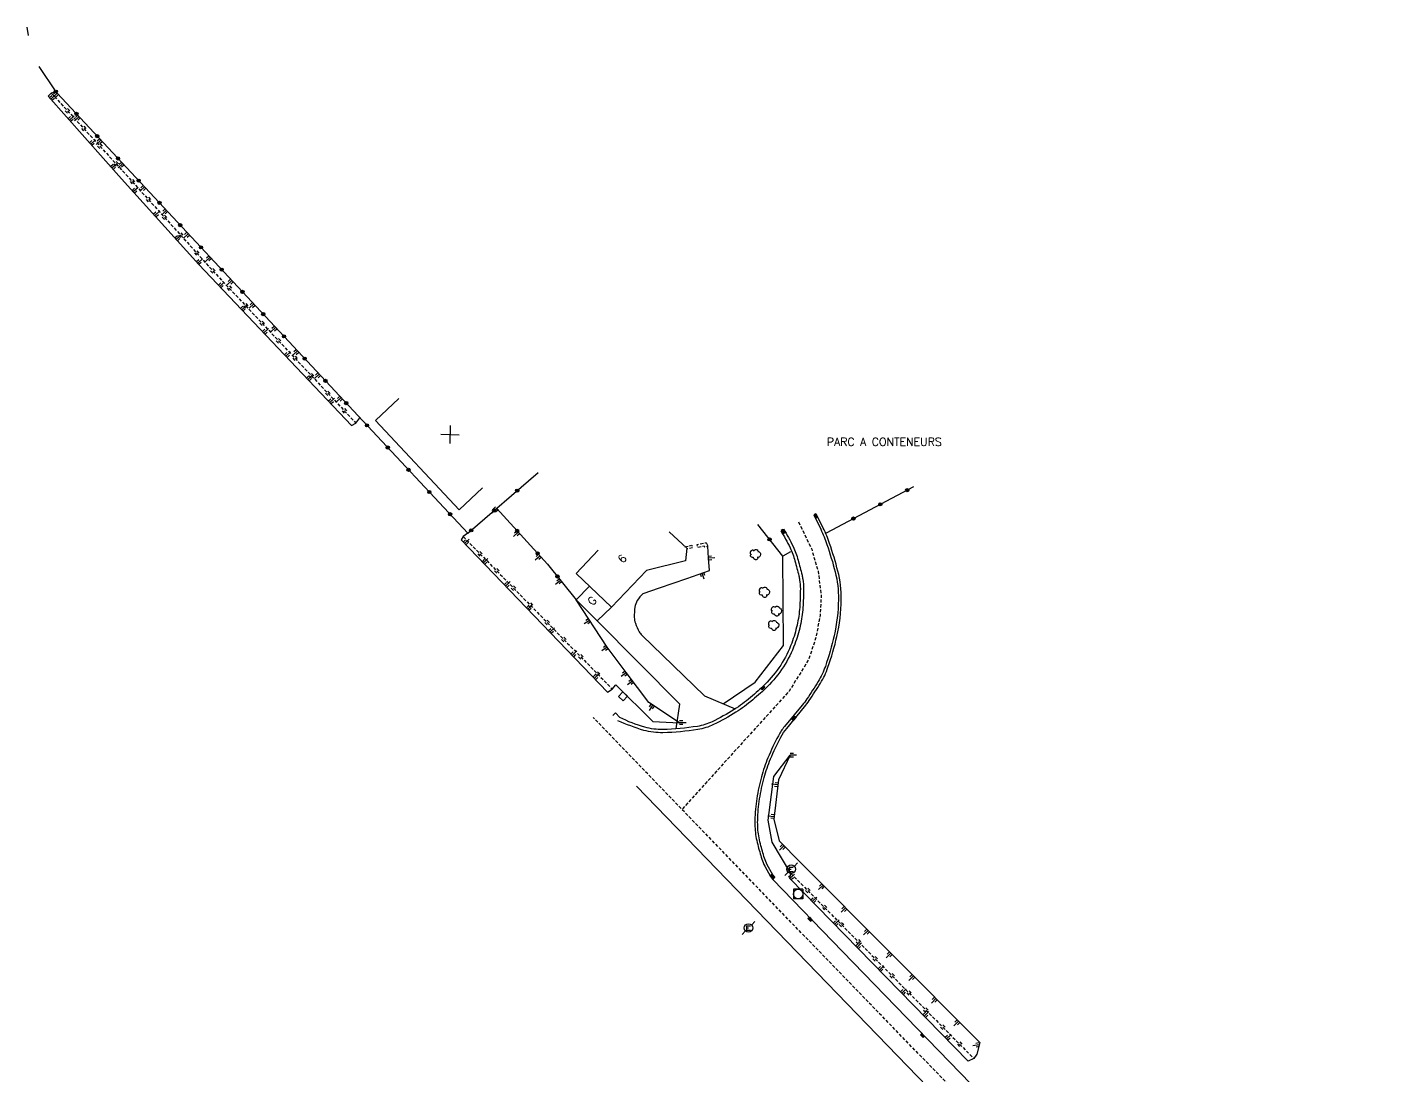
# Model space of a CAD drawing. Header units: millimetres. Extents: x 82000 to 83000, y 142999 to 144000.
# Drawn here: x 82000 to 82211.9, y 143836.2 to 144000 of the extents above; entities that cross this region are included whole.
import ezdxf
from ezdxf.enums import TextEntityAlignment as Align

# ---------------------------------------------------------------- set-up
doc = ezdxf.new("R2010")
doc.units = ezdxf.units.MM
doc.linetypes.add('DASHED', pattern=[0.75, 0.5, -0.25])
doc.layers.get('0').update_dxf_attribs({"linetype": 'CONTINUOUS'})
for name, color, linetype in [('W0001', 6, 'DASHED'), ('W0008', 7, 'CONTINUOUS'), ('W0100', 7, 'CONTINUOUS'), ('W0112', 1, 'DASHED'), ('W0211', 2, 'CONTINUOUS'), ('W0220', 5, 'DASHED'), ('W0300', 7, 'CONTINUOUS'), ('W0322', 7, 'CONTINUOUS'), ('W0400', 7, 'CONTINUOUS'), ('W0420', 7, 'CONTINUOUS'), ('W0471', 7, 'CONTINUOUS'), ('W0984', 7, 'CONTINUOUS'), ('W0991', 7, 'CONTINUOUS')]:
    doc.layers.add(name, color=color, linetype=linetype)
doc.styles.get("Standard").update_dxf_attribs({"font": 'romans.shx', "width": 0.85})

# ---------------------------------------------------------------- blocks, each defined once
blk = doc.blocks.new('t112o')
at = {"color": 0, "linetype": 'Continuous'}
for p, q in [((-0.5, 0.5), (0.5, 0.5)), ((-0.5, -0.5), (-0.5, 0.5)), ((0.5, 0.5), (0.5, -0.5)), ((0.5, -0.5), (-0.5, -0.5))]:
    blk.add_line(p, q, dxfattribs=at)
blk = doc.blocks.new('T471')
for p, q in [((-0.333334, 0.333334), (-0.333334, -0.333334)), ((-0.333334, 0.333334), (0.333334, 0.333334)), ((-0.333334, 0), (0, 0)), ((0.500001, 0.500001), (1.000002, 1.000002)), ((-0.500001, -0.500001), (-1.000002, -1.000002)), ((-0.333334, -0.333334), (0.333334, -0.333334))]:
    blk.add_line(p, q)
blk.add_ellipse((0, 0), major_axis=(0.471405, 0.471405), ratio=1, start_param=5.4977871438, end_param=11.780972451)
blk = doc.blocks.new('T400')
for p, q in [((-0.15, 0.3), (0.15, 0.3)), ((-0.15, -0.25), (-0.15, 0.3)), ((-0.15, 0.15), (0.15, 0.15)), ((-0.15, 0), (0.15, 0)), ((0.15, 0.3), (0.15, -0.25)), ((-0.15, -0.15), (0.15, -0.15)), ((-0.15, -0.25), (-0.15, -0.3)), ((-0.15, -0.3), (0.15, -0.3)), ((0.15, -0.3), (0.15, -0.25))]:
    blk.add_line(p, q)
blk = doc.blocks.new('T300')
for p, q in [((-0.8, 0.51), (-0.86, 0.34)), ((-0.86, 0.34), (-0.86, 0.17)), ((-0.86, 0.17), (-0.74, 0.06)), ((-0.69, 0.63), (-0.8, 0.51)), ((-0.8, -0.06), (-0.74, 0.06)), ((-0.74, 0.06), (-0.69, 0.11)), ((-0.57, 0.69), (-0.69, 0.63)), ((-0.46, 0.69), (-0.57, 0.69)), ((-0.29, 0.63), (-0.46, 0.69)), ((-0.29, 0.63), (-0.17, 0.74)), ((-0.23, 0.57), (-0.29, 0.63)), ((-0.17, 0.74), (-0.06, 0.8)), ((-0.06, 0.8), (0.06, 0.8)), ((0.06, 0.8), (0.23, 0.74)), ((0.23, 0.74), (0.34, 0.63)), ((0.34, 0.63), (0.4, 0.51)), ((0.46, 0.46), (0.34, 0.46)), ((0.4, 0.51), (0.4, 0.46)), ((0.57, 0.4), (0.46, 0.46)), ((0.57, 0.4), (0.69, 0.29)), ((0.69, 0.29), (0.74, 0.17)), ((0.74, 0.06), (0.69, -0.17)), ((0.74, 0.17), (0.74, 0.06)), ((-0.8, -0.17), (-0.8, -0.06)), ((-0.8, -0.23), (-0.8, -0.17)), ((-0.74, -0.34), (-0.8, -0.23)), ((-0.69, -0.4), (-0.74, -0.34)), ((-0.51, -0.46), (-0.69, -0.4)), ((-0.4, -0.46), (-0.51, -0.46)), ((-0.4, -0.46), (-0.34, -0.46)), ((-0.34, -0.46), (-0.34, -0.4)), ((-0.34, -0.51), (-0.34, -0.46)), ((-0.29, -0.63), (-0.34, -0.51)), ((-0.17, -0.74), (-0.29, -0.63)), ((-0.06, -0.8), (-0.17, -0.74)), ((0.06, -0.8), (-0.06, -0.8)), ((0.17, -0.74), (0.06, -0.8)), ((0.23, -0.69), (0.17, -0.74)), ((0.29, -0.46), (0.23, -0.46)), ((0.29, -0.63), (0.23, -0.69)), ((0.46, -0.4), (0.29, -0.46)), ((0.34, -0.51), (0.29, -0.63)), ((0.34, -0.51), (0.34, -0.46)), ((0.57, -0.34), (0.46, -0.4)), ((0.63, -0.29), (0.57, -0.34)), ((0.69, -0.17), (0.63, -0.29))]:
    blk.add_line(p, q)
blk = doc.blocks.new('T420')
for p, q in [((0.75, 0.75), (-0.75, 0.75)), ((-0.75, 0.75), (-0.75, -0.75)), ((0.75, 0.75), (0.75, -0.75)), ((0.75, -0.75), (-0.75, -0.75))]:
    blk.add_line(p, q)
blk.add_ellipse((0, 0), major_axis=(-0.53, 0.53), ratio=1, start_param=3.926991, end_param=10.210176)
blk = doc.blocks.new('t211o')
at = {"color": 0, "linetype": 'Continuous'}
for p, q in [((-0.29, 0.5), (-0.29, 0)), ((0, 1), (0, 0)), ((0.29, 0.5), (0.29, 0))]:
    blk.add_line(p, q, dxfattribs=at)
blk = doc.blocks.new('t991o')
at = {"color": 0, "linetype": 'Continuous'}
for p, q in [((-1, 1), (1, -1)), ((-1, -1), (1, 1))]:
    blk.add_line(p, q, dxfattribs=at)
blk = doc.blocks.new('t322o')
at = {"color": 0, "linetype": 'Continuous'}
for radius in [0.25, 0.15]:
    blk.add_circle((0, 0), radius, dxfattribs=at)
blk = doc.blocks.new('t220o')
at = {"color": 0, "linetype": 'Continuous'}
for p, q in [((-0.25, 0.25), (0.25, 0.25)), ((-0.25, -0.25), (0.25, -0.25))]:
    blk.add_line(p, q, dxfattribs=at)

msp = doc.modelspace()

# ---------------------------------------------------------------- linework, layer by layer
at = {"layer": 'W0001', "flags": 128}
for points in [[(82120.49, 143922.74), (82122.54, 143918.5), (82123.55, 143915.03), (82124.02, 143911.21), (82123.85, 143908.16), (82123.21, 143904.69), (82122.03, 143901.17), (82119.02, 143896.32), (82102.29, 143877.86)], [(82211.9, 143765.01), (82187.06, 143790.35), (82121.39, 143858.09), (82089.71, 143890.88), (82088.42, 143892.22)]]:
    msp.add_lwpolyline(points, dxfattribs=at)
at = {"layer": 'W0008', "flags": 128}
for points in [[(82157.37, 143824.67), (82127.36, 143855.66), (82116.48, 143866.93), (82116.78, 143867.26), (82116.5, 143867.61), (82115.6, 143869.21, -0.039617), (82115.18, 143870.23, -0.013305), (82114.53, 143872.46, -0.024257), (82114.27, 143873.71, -0.045372), (82114.11, 143876.14, -0.032801), (82114.41, 143879.5, -0.028505), (82115.12, 143882.82, -0.031561), (82116.12, 143885.73, -0.022502), (82117.73, 143889.15, -0.052176), (82118.64, 143890.51), (82121.42, 143893.86, 0.025672), (82122.17, 143894.86, 0.009951), (82123.92, 143897.58, 0.053344), (82125.09, 143900.05, 0.028977), (82126.48, 143904.87, 0.051585), (82127.16, 143910.62, 0.067008), (82126.63, 143915.05, 0.018748), (82125.35, 143919.36, 0.032215), (82124.35, 143921.79), (82123.25, 143924.03)], [(82122.86, 143923.83), (82123.96, 143921.59, -0.032215), (82124.93, 143919.22, -0.018748), (82126.21, 143914.94, -0.067008), (82126.72, 143910.63, -0.051585), (82126.05, 143904.97, -0.028977), (82124.68, 143900.19, -0.053344), (82123.54, 143897.81, -0.009951), (82121.81, 143895.11, -0.025672), (82121.08, 143894.14), (82118.3, 143890.79, 0.052176), (82117.34, 143889.36, 0.022502), (82115.71, 143885.9, 0.031561), (82114.7, 143882.94, 0.028505), (82113.97, 143879.57, 0.032801), (82113.67, 143876.15, 0.045372), (82113.84, 143873.64, 0.024257), (82114.11, 143872.35, 0.013305), (82114.76, 143870.09, 0.039977), (82115.21, 143869), (82116.13, 143867.36), (82116.48, 143866.93)], [(82117.7, 143921.37, -0.031586), (82119.17, 143918.71, -0.043813), (82119.93, 143916.65, -0.005973), (82120.53, 143914.33, -0.023108), (82120.66, 143913.72, -0.036907), (82120.77, 143912.27, -0.018766), (82120.67, 143909.39, -0.036457), (82120.26, 143906.64, -0.034678), (82119.43, 143903.83, -0.054708), (82117.7, 143900.39, -0.053736), (82115.23, 143897.35, -0.010442), (82114.19, 143896.37, -0.009443), (82113, 143895.33, -0.034828), (82110.44, 143893.45, -0.027992), (82106.99, 143891.54, -0.073523), (82104.69, 143890.82, -0.032535), (82099.3, 143890.33, -0.075003), (82096.48, 143890.68, -0.050777), (82092.58, 143892.22), (82091.93, 143892.91), (82091.49, 143892.49)], [(82118.13, 143921.64, -0.031586), (82119.63, 143918.92, -0.043813), (82120.42, 143916.78, -0.005973), (82121.03, 143914.45, -0.023108), (82121.16, 143913.8, -0.036907), (82121.27, 143912.27, -0.018766), (82121.17, 143909.36, -0.036457), (82120.76, 143906.53, -0.034678), (82119.9, 143903.65, -0.054708), (82118.12, 143900.11, -0.053736), (82115.58, 143896.99, -0.010442), (82114.53, 143895.99, -0.009443), (82113.33, 143894.94, -0.034828), (82110.71, 143893.02, -0.027992), (82107.21, 143891.09, -0.073523), (82104.77, 143890.32, -0.032535), (82099.32, 143889.83, -0.075003), (82096.34, 143890.19, -0.022932), (82092.28, 143891.66, -0.050458)], [(82096.23, 143911.57, 0.0729), (82095.29, 143910.45, 0.102083), (82094.93, 143909.45, 0.044969), (82094.84, 143907.84, 0.079251), (82095.02, 143906.93, 0.036235), (82095.62, 143905.59, 0.076538), (82096.04, 143905.04), (82105.78, 143895.61), (82110.58, 143893.54)]]:
    msp.add_lwpolyline(points, format="xyb", dxfattribs=at)
for points in [[(82101.4, 143890.44), (82101.93, 143894.31), (82089.05, 143907.28)], [(82210.17, 143763.42), (82179.32, 143794.9), (82154.71, 143819.97), (82095.18, 143881.46)]]:
    msp.add_lwpolyline(points, dxfattribs=at)
at = {"layer": 'W0100', "flags": 128}
for points in [[(82058.07, 143942.01), (82054.42, 143938.59), (82067.47, 143924.64), (82071.13, 143928.06)], [(82100.3, 143921.21), (82103.02, 143918.62), (82102.83, 143916.69), (82096.77, 143915.16), (82091.3, 143909.41), (82089.05, 143907.28), (82085.78, 143910.56), (82087.83, 143912.72)], [(82091.3, 143909.41), (82085.74, 143914.7), (82089.19, 143918.32)]]:
    msp.add_lwpolyline(points, dxfattribs=at)
at = {"layer": 'W0112', "flags": 128}
msp.add_lwpolyline([(82102.75, 143918.87), (82103.85, 143919.09), (82103.93, 143918.69), (82102.99, 143918.51)], dxfattribs=at)
msp.add_lwpolyline([(82106.24, 143919.32), (82106.1, 143919.3), (82106.06, 143919.46), (82104.62, 143919.17), (82104.7, 143918.78), (82105.76, 143918.99), (82105.8, 143918.83), (82106.32, 143918.93)], close=True, dxfattribs=at)
at = {"layer": 'W0211', "flags": 128}
for points in [[(82004.5, 143989.91), (82003.79, 143989.71), (82003.3, 143989.21), (82014.78, 143976.3), (82026.85, 143962.92), (82050.68, 143937.8), (82051.36, 143938.18), (82051.98, 143939.01)], [(82068.85, 143920.97), (82068.12, 143920.45), (82067.8, 143919.92), (82090.66, 143896.14), (82091.41, 143896.64), (82091.98, 143897.29), (82097.73, 143891.57), (82101.92, 143891.39), (82097.12, 143894.55), (82093.59, 143899.24), (82090.61, 143903.2), (82085.78, 143910.56)], [(82096.23, 143911.57), (82098.78, 143912.45), (82103.05, 143913.93), (82106.57, 143915.14), (82106.44, 143917.07), (82106.32, 143918.93)], [(82108.72, 143894.32), (82113.7, 143897.72), (82118.12, 143903.42), (82118.04, 143917.38)]]:
    msp.add_lwpolyline(points, dxfattribs=at)
msp.add_lwpolyline([(82146.98, 143838.54), (82119.13, 143867.04), (82119.29, 143867.86), (82116.37, 143872.73), (82115.77, 143876.18), (82116.64, 143883.01), (82119.19, 143886.3), (82117.37, 143882.49), (82116.62, 143876.31), (82117.45, 143872.92), (82120.78, 143869.58), (82148.78, 143841.46), (82148.31, 143839.61), (82147.87, 143838.94)], close=True, dxfattribs=at)
at = {"layer": 'W0220', "flags": 128}
for points in [[(82003.79, 143989.71), (82015.44, 143976.99), (82028.59, 143962.42), (82051.36, 143938.18)], [(82068.12, 143920.45), (82091.41, 143896.64)], [(82119.29, 143867.86), (82147.87, 143838.94)]]:
    msp.add_lwpolyline(points, dxfattribs=at)
at = {"layer": 'W0322', "flags": 128}
for points in [[(82000.25, 143998.69), (82000.02, 144000)], [(82001.85, 143993.87), (82004.5, 143989.91), (82004.72, 143989.69), (82051.71, 143939.29), (82068.85, 143920.97), (82079.82, 143930.44)], [(82124.87, 143921.03), (82138.52, 143928.26)], [(82073.35, 143924.86), (82081.3, 143916.15), (82085.78, 143910.56)], [(82119.25, 143918.06), (82118.04, 143917.38), (82114.15, 143922.32)]]:
    msp.add_lwpolyline(points, dxfattribs=at)

# ---------------------------------------------------------------- block references
at = {"layer": 'W0112', "rotation": 315.9057322845636}
msp.add_blockref('t112o', (82093.07, 143895.5), dxfattribs=at)
at = {"layer": 'W0211'}
for p, rotation in [((82003.71, 143988.75), 311.6397127530939), ((82004.72, 143989.69), 133.0035743283901), ((82006.62, 143985.48), 311.6397127527002), ((82008.13, 143986.03), 133.0035743267219), ((82009.95, 143981.74), 311.6397127530288), ((82011.54, 143982.37), 133.0035743276227), ((82013.27, 143978), 311.6397127533041), ((82014.95, 143978.72), 133.0035743277107), ((82016.6, 143974.28), 312.071888366224), ((82018.36, 143975.06), 133.0035743270717), ((82019.96, 143970.57), 312.0718883671703), ((82021.77, 143971.4), 133.0035743270224), ((82023.31, 143966.86), 312.0718883674074), ((82025.18, 143967.75), 133.0035743275303), ((82028.59, 143964.09), 133.0035743274542), ((82026.66, 143963.14), 312.0718883664682), ((82030.09, 143959.51), 313.4847286273878), ((82032, 143960.43), 133.0035743279088), ((82033.53, 143955.88), 313.4847286266045), ((82035.41, 143956.78), 133.0035743280837), ((82036.97, 143952.26), 313.4847286271329), ((82038.82, 143953.12), 133.0035743272219), ((82040.41, 143948.63), 313.4847286269942), ((82042.23, 143949.46), 133.0035743268616), ((82043.85, 143945), 313.484728626847), ((82045.64, 143945.81), 133.0035743276442), ((82047.3, 143941.37), 313.4847286266906), ((82049.05, 143942.15), 133.0035743278265), ((82073.35, 143924.86), 132.3994603363175), ((82068.33, 143919.37), 313.8698464747949), ((82076.72, 143921.16), 132.3994603364052), ((82080.09, 143917.47), 132.3994603364108), ((82071.26, 143916.32), 313.8698464735255), ((82106.44, 143917.07), 273.7743859716262), ((82074.73, 143912.72), 313.8698464733217), ((82083.31, 143913.64), 128.7026397482774), ((82105.44, 143914.75), 199.0619366213657), ((82078.19, 143909.11), 313.8698464739319), ((82087.84, 143907.41), 123.2734469851118), ((82081.66, 143905.51), 313.8698464737282), ((82085.12, 143901.9), 313.8698464742526), ((82090.59, 143903.23), 123.2734469851886), ((82088.59, 143898.3), 313.8698464739992), ((82093.59, 143899.24), 126.9954414690786), ((82094.56, 143897.95), 126.9954414695622), ((82097.74, 143894.14), 146.6046398296761), ((82101.92, 143891.39), 270), ((82119.19, 143886.3), 270), ((82117.28, 143881.72), 83.0562018193448), ((82116.67, 143876.75), 83.0562018180607), ((82118.2, 143872.17), 134.8753430638664), ((82119.13, 143867.04), 314.3484559949636), ((82124.31, 143866.03), 134.8753430638839), ((82122.62, 143863.46), 314.3484559952755), ((82127.83, 143862.49), 134.8753430637489), ((82126.12, 143859.89), 314.3484559955644), ((82131.36, 143858.95), 134.8753430638695), ((82129.61, 143856.31), 314.3484559958675), ((82134.89, 143855.4), 134.875343063988), ((82133.11, 143852.74), 314.3484559953899), ((82138.42, 143851.86), 134.8753430636038), ((82136.6, 143849.16), 314.3484559956464), ((82141.94, 143848.32), 134.8753430637227), ((82140.1, 143845.59), 314.3484559958864), ((82145.47, 143844.78), 134.8753430638396), ((82143.59, 143842.01), 314.3484559961419), ((82148.7, 143841.15), 99.29994820962479)]:
    msp.add_blockref('t211o', p, dxfattribs=dict(at, rotation=rotation))
at = {"layer": 'W0220'}
for p, rotation in [((82006.33, 143986.94), 312.4995695170735), ((82008.86, 143984.18), 312.4995695170735), ((82011.39, 143981.41), 312.4995695170735), ((82013.93, 143978.65), 312.4995695170735), ((82016.45, 143975.88), 312.0441710760198), ((82018.96, 143973.09), 312.0441710760198), ((82021.48, 143970.31), 312.0441710760198), ((82023.99, 143967.52), 312.0441710760198), ((82026.5, 143964.74), 312.0441710760198), ((82029.02, 143961.96), 313.2064047462867), ((82031.59, 143959.23), 313.2064047462867), ((82034.15, 143956.49), 313.2064047462867), ((82036.72, 143953.76), 313.2064047462867), ((82039.29, 143951.03), 313.2064047462867), ((82041.86, 143948.29), 313.2064047462867), ((82044.42, 143945.56), 313.2064047462867), ((82046.99, 143942.83), 313.2064047462867), ((82049.56, 143940.09), 313.2064047462867), ((82070.74, 143917.77), 314.3635459894833), ((82073.37, 143915.09), 314.3635459894833), ((82075.99, 143912.41), 314.3635459894833), ((82078.61, 143909.73), 314.3635459894833), ((82081.23, 143907.05), 314.3635459894833), ((82083.85, 143904.37), 314.3635459894833), ((82086.48, 143901.68), 314.3635459894833), ((82089.1, 143899), 314.3635459894833), ((82121.93, 143865.19), 314.6632196888716), ((82124.56, 143862.53), 314.6632196888716), ((82127.2, 143859.86), 314.6632196888716), ((82129.83, 143857.19), 314.6632196888716), ((82132.47, 143854.52), 314.6632196888716), ((82135.11, 143851.86), 314.6632196888716), ((82137.74, 143849.19), 314.6632196888716), ((82140.38, 143846.52), 314.6632196888716), ((82143.01, 143843.85), 314.6632196888716), ((82145.65, 143841.19), 314.6632196888716)]:
    msp.add_blockref('t220o', p, dxfattribs=dict(at, rotation=rotation))
at = {"layer": 'W0300'}
for p in [(82113.81, 143917.62), (82115.21, 143911.75), (82117.1, 143908.8), (82116.65, 143906.57)]:
    msp.add_blockref('T300', p, dxfattribs=at)
at = {"layer": 'W0322'}
for p, rotation in [((82004.5, 143989.93), 303.8304623025059), ((82007.73, 143986.45), 313.0035743275528), ((82010.97, 143982.98), 313.0035743275528), ((82014.21, 143979.5), 313.0035743275528), ((82017.45, 143976.03), 313.0035743275528), ((82020.69, 143972.56), 313.0035743275528), ((82023.93, 143969.08), 313.0035743275528), ((82027.17, 143965.61), 313.0035743275528), ((82030.41, 143962.13), 313.0035743275528), ((82033.65, 143958.66), 313.0035743275528), ((82036.89, 143955.19), 313.0035743275528), ((82040.13, 143951.71), 313.0035743275528), ((82043.37, 143948.24), 313.0035743275528), ((82046.61, 143944.77), 313.0035743275528), ((82049.85, 143941.29), 313.0035743275528), ((82053.09, 143937.82), 313.08679192196), ((82056.34, 143934.35), 313.08679192196), ((82059.58, 143930.88), 313.08679192196), ((82062.83, 143927.41), 313.08679192196), ((82076.56, 143927.63), 40.7946770159678), ((82137.46, 143927.7), 27.9058179038918), ((82066.07, 143923.94), 313.08679192196), ((82072.96, 143924.52), 40.7946770159678), ((82133.26, 143925.48), 27.9058179038918), ((82069.37, 143921.42), 40.7946770159678), ((82129.06, 143923.26), 27.9058179038918), ((82076.55, 143921.35), 312.3994603364022), ((82115.96, 143920.02), 128.2433405625779), ((82079.75, 143917.84), 312.3994603364022), ((82082.84, 143914.23), 308.7026397483269)]:
    msp.add_blockref('t322o', p, dxfattribs=dict(at, rotation=rotation))
at = {"layer": 'W0400'}
for p, rotation in [((82123.18, 143923.66), 206.1193626994643), ((82118.08, 143921.23), 211.6995226776718), ((82114.91, 143896.83), 133.7307927454997), ((82119.76, 143892.09), 320.2804985937408), ((82116.42, 143867.37), 216.613469438419), ((82122.28, 143860.7), 44.00748231096537), ((82139.84, 143842.55), 44.0806276796316)]:
    msp.add_blockref('T400', p, dxfattribs=dict(at, rotation=rotation))
at = {"layer": 'W0420'}
msp.add_blockref('T420', (82120.43, 143864.64), dxfattribs=at)
at = {"layer": 'W0471'}
for p in [(82119.34, 143868.51), (82112.68, 143859.34)]:
    msp.add_blockref('T471', p, dxfattribs=at)
at = {"layer": 'W0991', "rotation": 313.0867919476214}
msp.add_blockref('t991o', (82066.06, 143936.4), dxfattribs=at)

# ---------------------------------------------------------------- texts
at = {"layer": 'W0984'}
msp.add_text('PARC A CONTENEURS', height=1.25, dxfattribs=at).set_placement((82133.88, 143935.25), align=Align.MIDDLE)
at = {"layer": 'W0991'}
for s, p in [('6', (82092.95, 143916.99)), ('G', (82088.25, 143910.41))]:
    msp.add_text(s, height=1.25, rotation=46.4181, dxfattribs=at).set_placement(p, align=Align.MIDDLE)

doc.saveas('drawing.dxf')
